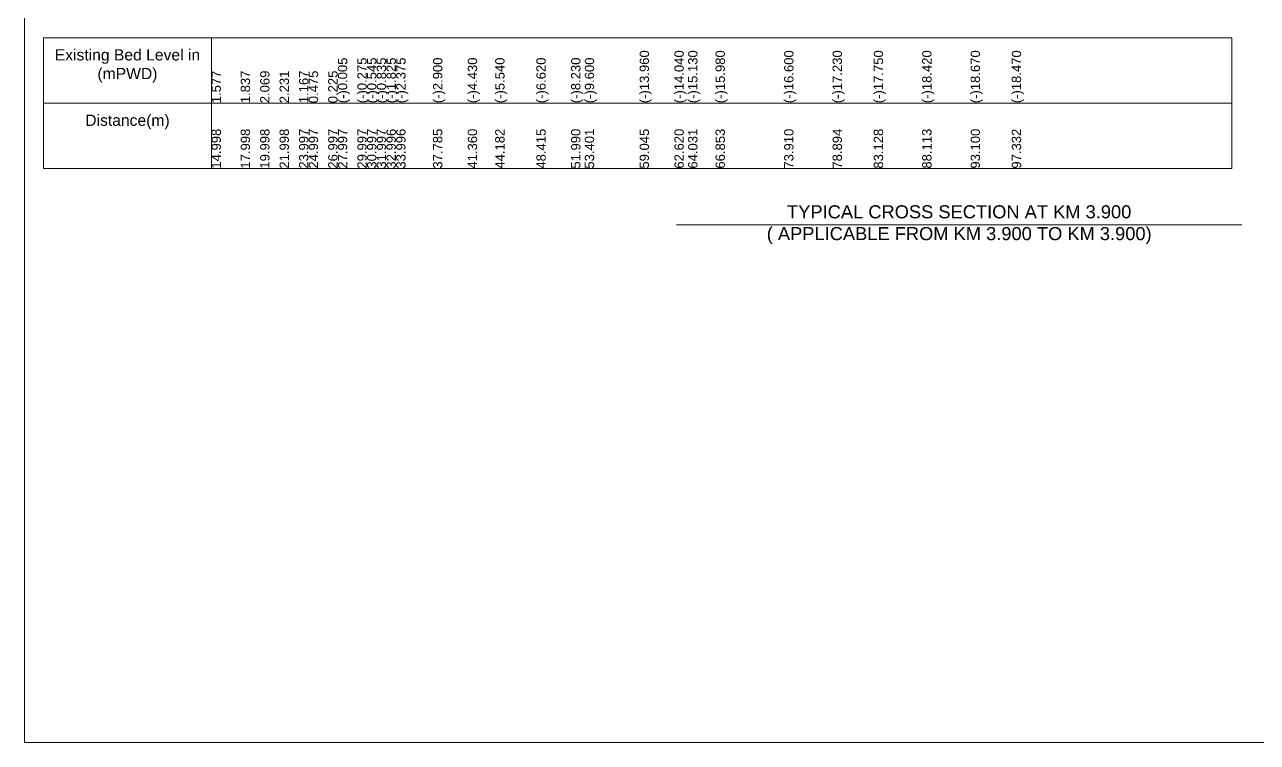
# Model space of a CAD drawing. Header units: inches. Extents: x 89000 to 845017, y -7071 to 0.
# Drawn here: x 730000 to 736595, y -7071 to -3229 of the extents above; entities that cross this region are included whole.
import ezdxf

# ---------------------------------------------------------------- set-up
doc = ezdxf.new("R2010")
doc.units = ezdxf.units.IN
doc.header["$LTSCALE"] = 7
doc.header["$MEASUREMENT"] = 0
for name, color, linetype, lineweight in [('Cross section Data Border', 7, 'Continuous', 9), ('Cross Section Labels', 7, 'Continuous', 9), ('Long Section Labels', 7, 'Continuous', 9)]:
    doc.layers.add(name, color=color, linetype=linetype, lineweight=lineweight)
doc.styles.get("Standard").update_dxf_attribs({"font": 'arial.ttf'})

msp = doc.modelspace()

# ---------------------------------------------------------------- linework, layer by layer
at = {"layer": 'Cross section Data Border'}
msp.add_lwpolyline([(730100, -3300), (736458.03965, -3300), (736458.03965, -4000), (730100, -4000)], close=True, dxfattribs=at)
for points in [[(731000, -3300), (731000, -4000)], [(730100, -3650), (736458.03965, -3650)]]:
    msp.add_lwpolyline(points, dxfattribs=at)
at = {"layer": 'Cross Section Labels'}
msp.add_lwpolyline([(730000, 0), (740000, 0), (740000, -7071), (730000, -7071)], close=True, dxfattribs=at)
msp.add_lwpolyline([(733488, -4300), (735000, -4300), (736512, -4300)], dxfattribs=at)

# ---------------------------------------------------------------- texts
at = {"layer": 'Cross section Data Border', "char_height": 60, "width": 800, "attachment_point": 5}
for s, insert in [('Existing Bed Level in (mPWD)', (730550, -3450)), ('Distance(m)', (730550, -3750))]:
    msp.add_mtext(s, dxfattribs=dict(at, insert=insert))
at = {"layer": 'Cross Section Labels', "insert": (735000, -4300), "char_height": 70, "attachment_point": 5}
msp.add_mtext('TYPICAL CROSS SECTION AT KM 3.900^J( APPLICABLE FROM KM 3.900 TO KM 3.900)', dxfattribs=at)
at = {"layer": 'Long Section Labels', "char_height": 50, "attachment_point": 1, "rotation": 90}
for s, insert in [('(-)0.005', (731675.92733, -3650)), ('(-)0.275', (731779.91615, -3650)), ('(-)0.545', (731831.91056, -3650)), ('(-)0.835', (731883.90497, -3650)), ('(-)1.825', (731935.89937, -3650)), ('(-)2.375', (731987.89378, -3650)), ('(-)2.900', (732184.90472, -3650)), ('(-)4.430', (732370.8193, -3650)), ('(-)5.540', (732517.52593, -3650)), ('(-)6.620', (732737.66717, -3650)), ('(-)8.230', (732923.57636, -3650)), ('(-)9.600', (732996.9296, -3650)), ('(-)13.960', (733290.43148, -3650)), ('(-)14.040', (733476.33699, -3650)), ('(-)15.130', (733549.6942, -3650)), ('(-)15.980', (733696.43167, -3650)), ('(-)16.600', (734063.38933, -3650)), ('(-)17.230', (734322.57815, -3650)), ('(-)17.750', (734542.74752, -3650)), ('(-)18.420', (734801.96683, -3650)), ('(-)18.670', (735061.26988, -3650)), ('(-)18.470', (735281.36075, -3650)), ('1.577', (731000, -3650)), ('1.837', (731155.98323, -3650)), ('2.069', (731259.97205, -3650)), ('2.231', (731363.96087, -3650)), ('1.167', (731467.94969, -3650)), ('0.475', (731519.9441, -3650)), ('0.225', (731623.93292, -3650)), ('14.998', (731000, -4000)), ('17.998', (731155.98323, -4000)), ('19.998', (731259.97205, -4000)), ('21.998', (731363.96087, -4000)), ('23.997', (731467.94969, -4000)), ('24.997', (731519.9441, -4000)), ('26.997', (731623.93292, -4000)), ('27.997', (731675.92733, -4000)), ('29.997', (731779.91615, -4000)), ('30.997', (731831.91056, -4000)), ('31.997', (731883.90497, -4000)), ('32.996', (731935.89937, -4000)), ('33.996', (731987.89378, -4000)), ('37.785', (732184.90472, -4000)), ('41.360', (732370.8193, -4000)), ('44.182', (732517.52593, -4000)), ('48.415', (732737.66717, -4000)), ('51.990', (732923.57636, -4000)), ('53.401', (732996.9296, -4000)), ('53.401', (732996.9296, -4000)), ('59.045', (733290.43148, -4000)), ('62.620', (733476.33699, -4000)), ('64.031', (733549.6942, -4000)), ('66.853', (733696.43167, -4000)), ('73.910', (734063.38933, -4000)), ('78.894', (734322.57815, -4000)), ('83.128', (734542.74752, -4000)), ('88.113', (734801.96683, -4000)), ('93.100', (735061.26988, -4000)), ('97.332', (735281.36075, -4000))]:
    msp.add_mtext(s, dxfattribs=dict(at, insert=insert))

doc.saveas('drawing.dxf')
